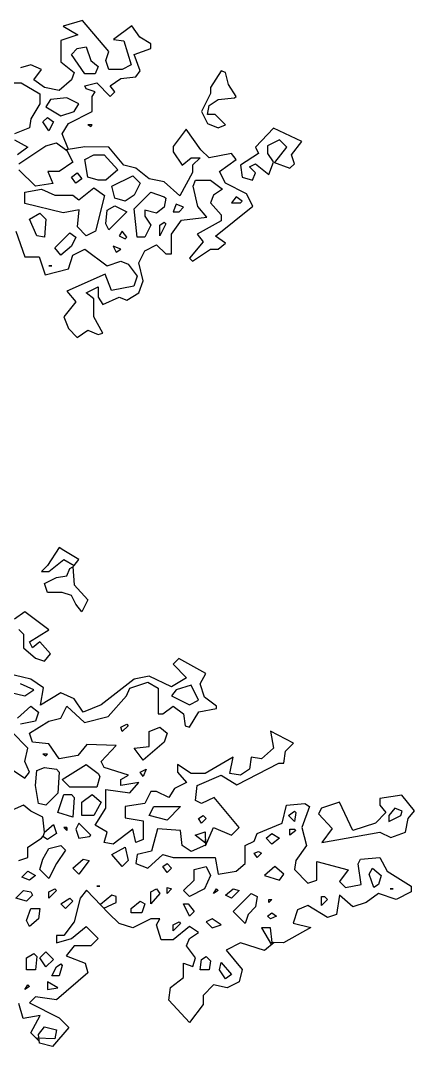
# Model space of a CAD drawing. Header units: millimetres. Extents: x 1211.91 to 1219.54, y 1029.16 to 1038.08.
# Drawn here: x 1218.842 to 1219.537, y 1034.007 to 1035.815 of the extents above; entities that cross this region are included whole.
import ezdxf

# ---------------------------------------------------------------- set-up
doc = ezdxf.new("R2010")
doc.units = ezdxf.units.MM
doc.header["$MEASUREMENT"] = 0
doc.layers.add('Hojas01', color=94, linetype='CONTINUOUS')
doc.layers.add('Hojas02', color=62, linetype='CONTINUOUS')

msp = doc.modelspace()

# ---------------------------------------------------------------- linework, layer by layer
at = {"layer": 'Hojas01', "linetype": 'Continuous'}
for p, q in [((1218.9517, 1035.8149), (1218.9171, 1035.805)), ((1218.9171, 1035.805), (1218.9434, 1035.7896)), ((1218.9976, 1035.7602), (1218.9517, 1035.8149)), ((1219.0382, 1035.8058), (1219.0062, 1035.7814)), ((1219.0525, 1035.7856), (1219.0382, 1035.8058)), ((1218.9434, 1035.7896), (1218.9133, 1035.7796)), ((1219.0062, 1035.7814), (1219.0242, 1035.7789)), ((1219.0717, 1035.7736), (1219.0525, 1035.7856)), ((1218.9133, 1035.7796), (1218.9133, 1035.7419)), ((1219.0242, 1035.7789), (1219.0374, 1035.7367)), ((1219.0428, 1035.755), (1219.0717, 1035.7654)), ((1219.0717, 1035.7654), (1219.0717, 1035.7736)), ((1218.9925, 1035.7446), (1218.9976, 1035.7602)), ((1219.0532, 1035.7261), (1219.0428, 1035.755)), ((1218.8605, 1035.7367), (1218.842, 1035.7314)), ((1218.879, 1035.7287), (1218.8605, 1035.7367)), ((1218.8658, 1035.7103), (1218.879, 1035.7287)), ((1218.9133, 1035.7419), (1218.937, 1035.7235)), ((1218.9978, 1035.7287), (1218.9925, 1035.7446)), ((1219.0215, 1035.7287), (1218.9978, 1035.7287)), ((1219.0374, 1035.7367), (1219.0215, 1035.7287)), ((1218.8842, 1035.6971), (1218.8658, 1035.7103)), ((1218.9318, 1035.7103), (1218.9106, 1035.6918)), ((1218.937, 1035.7235), (1218.9318, 1035.7103)), ((1219.0004, 1035.6997), (1219.0189, 1035.7129)), ((1219.0189, 1035.7129), (1219.0453, 1035.7155)), ((1219.0453, 1035.7155), (1219.0532, 1035.7261)), ((1218.8156, 1035.705), (1218.8436, 1035.705)), ((1218.8436, 1035.705), (1218.8763, 1035.6858)), ((1218.9106, 1035.6918), (1218.8842, 1035.6971)), ((1218.9555, 1035.6997), (1218.9766, 1035.705)), ((1218.9582, 1035.6944), (1218.9555, 1035.6997)), ((1218.974, 1035.6891), (1218.9582, 1035.6944)), ((1218.9766, 1035.705), (1219.0004, 1035.6812)), ((1219.0083, 1035.6891), (1219.0004, 1035.6997)), ((1218.8763, 1035.6858), (1218.8763, 1035.668)), ((1218.9687, 1035.6812), (1218.974, 1035.6891)), ((1218.9687, 1035.6548), (1218.9687, 1035.6812)), ((1219.0004, 1035.6812), (1219.0083, 1035.6891)), ((1218.8763, 1035.668), (1218.8605, 1035.6416)), ((1218.9265, 1035.6337), (1218.9687, 1035.6548)), ((1218.8605, 1035.6416), (1218.8578, 1035.6258)), ((1218.8578, 1035.6258), (1218.8314, 1035.6152)), ((1218.9159, 1035.6152), (1218.9265, 1035.6337)), ((1219.1344, 1035.6237), (1219.1113, 1035.5932)), ((1219.1603, 1035.5872), (1219.1344, 1035.6237)), ((1219.288, 1035.6255), (1219.2565, 1035.5915)), ((1219.3381, 1035.6016), (1219.288, 1035.6255)), ((1218.8314, 1035.6047), (1218.8552, 1035.5915)), ((1218.9269, 1035.5876), (1218.9159, 1035.6152)), ((1219.2987, 1035.6047), (1219.2776, 1035.5941)), ((1219.3119, 1035.5915), (1219.2987, 1035.6047)), ((1219.3198, 1035.5783), (1219.3381, 1035.6016)), ((1218.8552, 1035.5915), (1218.8367, 1035.5783)), ((1218.8394, 1035.5624), (1218.8869, 1035.5941)), ((1218.8869, 1035.5941), (1218.9054, 1035.5994)), ((1218.9054, 1035.5994), (1218.9238, 1035.5862)), ((1218.9558, 1035.5921), (1218.9227, 1035.587)), ((1218.9233, 1035.5871), (1218.9344, 1035.5651)), ((1218.9978, 1035.5915), (1218.9558, 1035.5921)), ((1219.0242, 1035.5598), (1218.9978, 1035.5915)), ((1219.1113, 1035.5932), (1219.1113, 1035.5835)), ((1219.1113, 1035.5835), (1219.1271, 1035.5598)), ((1219.1746, 1035.573), (1219.1603, 1035.5872)), ((1219.2565, 1035.5915), (1219.2618, 1035.5809)), ((1219.2776, 1035.5941), (1219.2776, 1035.5809)), ((1219.2905, 1035.5648), (1219.3119, 1035.5915)), ((1218.9344, 1035.5651), (1218.9106, 1035.5492)), ((1219.1271, 1035.5598), (1219.143, 1035.573)), ((1219.143, 1035.573), (1219.1588, 1035.573)), ((1219.1588, 1035.573), (1219.1456, 1035.5598)), ((1219.2142, 1035.5809), (1219.1746, 1035.573)), ((1219.1931, 1035.5492), (1219.2222, 1035.5703)), ((1219.2222, 1035.5703), (1219.2142, 1035.5809)), ((1219.2618, 1035.5809), (1219.2301, 1035.5598)), ((1219.2776, 1035.5809), (1219.2876, 1035.566)), ((1219.2802, 1035.5439), (1219.2882, 1035.5651)), ((1219.2884, 1035.5656), (1219.3172, 1035.5545)), ((1219.3251, 1035.5624), (1219.3198, 1035.5783)), ((1218.8684, 1035.5228), (1218.8394, 1035.5519)), ((1218.9106, 1035.5492), (1218.8902, 1035.5492)), ((1218.8902, 1035.5492), (1218.8993, 1035.528)), ((1219.0453, 1035.5545), (1219.0242, 1035.5598)), ((1219.069, 1035.536), (1219.0453, 1035.5545)), ((1219.1456, 1035.5474), (1219.1232, 1035.5058)), ((1219.1456, 1035.5598), (1219.1456, 1035.5474)), ((1219.2037, 1035.5281), (1219.1931, 1035.5492)), ((1219.2301, 1035.5598), (1219.2327, 1035.5387)), ((1219.2459, 1035.5571), (1219.2565, 1035.5624)), ((1219.2565, 1035.5466), (1219.2459, 1035.5571)), ((1219.2512, 1035.5334), (1219.2565, 1035.5466)), ((1219.2565, 1035.5624), (1219.2802, 1035.5439)), ((1219.3172, 1035.5545), (1219.3251, 1035.5624)), ((1218.8993, 1035.528), (1218.8684, 1035.5228)), ((1219.0954, 1035.5307), (1219.069, 1035.536)), ((1219.1232, 1035.5058), (1219.0954, 1035.5307)), ((1219.1467, 1035.5228), (1219.1509, 1035.5334)), ((1219.1509, 1035.5334), (1219.1773, 1035.5334)), ((1219.1773, 1035.5334), (1219.1984, 1035.5175)), ((1219.2406, 1035.5096), (1219.2037, 1035.5281)), ((1219.2327, 1035.5387), (1219.2512, 1035.5334)), ((1218.8499, 1035.5123), (1218.879, 1035.5175)), ((1218.8499, 1035.4923), (1218.8499, 1035.5123)), ((1218.879, 1035.5175), (1218.9027, 1035.507)), ((1218.945, 1035.4991), (1218.9714, 1035.5202)), ((1218.9714, 1035.5202), (1218.9901, 1035.5069)), ((1219.1547, 1035.4871), (1219.1467, 1035.5228)), ((1219.1984, 1035.5175), (1219.1826, 1035.507)), ((1218.9176, 1035.476), (1218.8499, 1035.4923)), ((1218.9027, 1035.507), (1218.9344, 1035.507)), ((1218.9344, 1035.507), (1218.945, 1035.4991)), ((1218.9901, 1035.5069), (1218.9744, 1035.4439)), ((1219.1826, 1035.507), (1219.1773, 1035.4938)), ((1219.1773, 1035.4938), (1219.1958, 1035.4727)), ((1219.2515, 1035.4878), (1219.2406, 1035.5096)), ((1218.9455, 1035.4816), (1218.9176, 1035.476)), ((1218.9425, 1035.4514), (1218.9455, 1035.4816)), ((1219.1709, 1035.4682), (1219.1547, 1035.4871)), ((1219.186, 1035.4352), (1219.2515, 1035.4878)), ((1219.1086, 1035.4383), (1219.1262, 1035.4634)), ((1219.1262, 1035.4634), (1219.1709, 1035.4682)), ((1219.1958, 1035.4621), (1219.1535, 1035.4383)), ((1219.1958, 1035.4727), (1219.1958, 1035.4621)), ((1218.8341, 1035.4436), (1218.8499, 1035.3987)), ((1218.9582, 1035.4357), (1218.9425, 1035.4514)), ((1218.9744, 1035.4439), (1218.9582, 1035.4357)), ((1219.1086, 1035.404), (1219.1086, 1035.4383)), ((1219.1535, 1035.4383), (1219.1641, 1035.4251)), ((1219.0611, 1035.4093), (1219.0822, 1035.4199)), ((1219.0822, 1035.4199), (1219.0981, 1035.404)), ((1219.1641, 1035.4251), (1219.1403, 1035.3961)), ((1219.2037, 1035.4225), (1219.186, 1035.4352)), ((1219.1905, 1035.4119), (1219.2037, 1035.4225)), ((1218.9265, 1035.3776), (1218.9344, 1035.4014)), ((1218.9344, 1035.4014), (1218.9555, 1035.4119)), ((1218.9555, 1035.4119), (1218.9951, 1035.3829)), ((1219.0506, 1035.3882), (1219.0611, 1035.4093)), ((1219.0981, 1035.404), (1219.1086, 1035.404)), ((1219.1456, 1035.3908), (1219.1773, 1035.4119)), ((1219.1773, 1035.4119), (1219.1905, 1035.4119)), ((1218.8499, 1035.3987), (1218.875, 1035.3987)), ((1218.875, 1035.3987), (1218.8857, 1035.3668)), ((1218.9951, 1035.3829), (1219.0189, 1035.3908)), ((1219.0189, 1035.3908), (1219.0321, 1035.3855)), ((1219.0321, 1035.3855), (1219.0479, 1035.3644)), ((1219.0585, 1035.3565), (1219.0506, 1035.3882)), ((1219.1403, 1035.3961), (1219.1456, 1035.3908)), ((1218.8857, 1035.3668), (1218.9265, 1035.3776)), ((1218.9916, 1035.3679), (1218.9238, 1035.338)), ((1219.0026, 1035.3391), (1218.9916, 1035.3679)), ((1219.0479, 1035.3644), (1219.042, 1035.3466)), ((1219.0506, 1035.3354), (1219.0585, 1035.3565)), ((1218.9238, 1035.338), (1218.9397, 1035.3195)), ((1218.9582, 1035.3354), (1218.9793, 1035.3459)), ((1218.9714, 1035.3248), (1218.9582, 1035.3354)), ((1218.9793, 1035.3459), (1218.9793, 1035.3275)), ((1219.042, 1035.3466), (1219.0026, 1035.3391)), ((1219.0294, 1035.3222), (1219.0506, 1035.3354)), ((1218.9397, 1035.3195), (1218.9186, 1035.2931)), ((1218.9714, 1035.2931), (1218.9714, 1035.3248)), ((1218.9793, 1035.3275), (1218.9872, 1035.3143)), ((1218.9872, 1035.3143), (1219.0162, 1035.3275)), ((1219.0162, 1035.3275), (1219.0294, 1035.3222)), ((1218.9186, 1035.2931), (1218.9265, 1035.272)), ((1218.9872, 1035.2641), (1218.9714, 1035.2931)), ((1218.9265, 1035.272), (1218.9423, 1035.2562)), ((1218.9423, 1035.2562), (1218.9608, 1035.2694)), ((1218.9608, 1035.2694), (1218.9793, 1035.2615)), ((1218.9793, 1035.2615), (1218.9872, 1035.2641)), ((1218.8498, 1034.7729), (1218.8314, 1034.7599)), ((1218.8919, 1034.7413), (1218.8498, 1034.7729)), ((1218.839, 1034.7418), (1218.8473, 1034.7335)), ((1218.8473, 1034.7335), (1218.8473, 1034.7097)), ((1218.8578, 1034.7203), (1218.8919, 1034.7413)), ((1218.8631, 1034.7097), (1218.8578, 1034.7203)), ((1218.8763, 1034.7203), (1218.8631, 1034.7097)), ((1218.8948, 1034.6991), (1218.8763, 1034.7203)), ((1218.8473, 1034.7097), (1218.8684, 1034.6912)), ((1218.8842, 1034.6859), (1218.8948, 1034.6991)), ((1218.8684, 1034.6912), (1218.8842, 1034.6859)), ((1219.1212, 1034.6906), (1219.1113, 1034.6807)), ((1219.1113, 1034.6807), (1219.135, 1034.6569)), ((1219.1691, 1034.6644), (1219.1212, 1034.6906)), ((1218.8605, 1034.6543), (1218.7839, 1034.6727)), ((1219.1588, 1034.6463), (1219.1691, 1034.6644)), ((1218.8829, 1034.6393), (1218.8605, 1034.6543)), ((1219.0426, 1034.6543), (1218.9846, 1034.6094)), ((1219.0347, 1034.6384), (1219.0664, 1034.649)), ((1219.069, 1034.6595), (1219.0426, 1034.6543)), ((1219.0664, 1034.649), (1219.0849, 1034.6384)), ((1219.1086, 1034.6411), (1219.069, 1034.6595)), ((1219.135, 1034.6569), (1219.1086, 1034.6411)), ((1219.1667, 1034.6226), (1219.1588, 1034.6463)), ((1218.8774, 1034.6085), (1218.8829, 1034.6393)), ((1218.9133, 1034.6305), (1218.8774, 1034.6085)), ((1218.937, 1034.6199), (1218.9133, 1034.6305)), ((1218.9968, 1034.5888), (1219.0293, 1034.6248)), ((1219.0293, 1034.6248), (1219.0347, 1034.6384)), ((1219.0849, 1034.6384), (1219.0849, 1034.5935)), ((1218.9133, 1034.5856), (1218.9238, 1034.6067)), ((1218.9238, 1034.6067), (1218.9551, 1034.5781)), ((1218.9529, 1034.5962), (1218.937, 1034.6199)), ((1218.9846, 1034.6094), (1218.9529, 1034.5962)), ((1219.0928, 1034.5935), (1219.1113, 1034.6067)), ((1219.1113, 1034.6067), (1219.1298, 1034.5935)), ((1219.1878, 1034.6067), (1219.1667, 1034.6226)), ((1219.1878, 1034.6028), (1219.1878, 1034.6067)), ((1218.9551, 1034.5781), (1218.9968, 1034.5888)), ((1219.0849, 1034.5935), (1219.0928, 1034.5935)), ((1219.1298, 1034.5935), (1219.1324, 1034.5724)), ((1219.1403, 1034.5698), (1219.1567, 1034.5971)), ((1219.1567, 1034.5971), (1219.1878, 1034.6028)), ((1218.8578, 1034.5592), (1218.8922, 1034.5803)), ((1218.8922, 1034.5803), (1218.9133, 1034.5856)), ((1219.1324, 1034.5724), (1219.1403, 1034.5698)), ((1218.8631, 1034.5434), (1218.8578, 1034.5592)), ((1219.3233, 1034.5415), (1219.2828, 1034.5628)), ((1219.2828, 1034.5628), (1219.2882, 1034.5328)), ((1218.8922, 1034.5407), (1218.8631, 1034.5434)), ((1218.9106, 1034.5143), (1218.8922, 1034.5407)), ((1218.9592, 1034.5393), (1218.9434, 1034.5198)), ((1219.0106, 1034.5376), (1218.9592, 1034.5393)), ((1218.9846, 1034.5091), (1219.0106, 1034.5376)), ((1219.3093, 1034.5275), (1219.3233, 1034.5415)), ((1218.9434, 1034.5198), (1218.9106, 1034.5143)), ((1219.217, 1034.5167), (1219.1676, 1034.4879)), ((1219.2113, 1034.4879), (1219.217, 1034.5167)), ((1219.2486, 1034.517), (1219.2459, 1034.4959)), ((1219.267, 1034.5143), (1219.2486, 1034.517)), ((1219.2882, 1034.5328), (1219.267, 1034.5143)), ((1219.3066, 1034.5064), (1219.3093, 1034.5275)), ((1218.9898, 1034.4986), (1218.9846, 1034.5091)), ((1219.0323, 1034.4854), (1218.9898, 1034.4986)), ((1219.143, 1034.4879), (1219.1192, 1034.5038)), ((1219.1192, 1034.5038), (1219.1192, 1034.4906)), ((1219.2236, 1034.4685), (1219.2978, 1034.5064)), ((1219.2978, 1034.5064), (1219.3066, 1034.5064)), ((1219.0189, 1034.4774), (1219.0323, 1034.4854)), ((1219.1192, 1034.4906), (1219.135, 1034.4721)), ((1219.1676, 1034.4879), (1219.143, 1034.4879)), ((1219.1535, 1034.4668), (1219.1958, 1034.4853)), ((1219.1958, 1034.4853), (1219.2236, 1034.4685)), ((1219.2301, 1034.4853), (1219.2113, 1034.4879)), ((1219.2459, 1034.4959), (1219.2301, 1034.4853)), ((1219.0189, 1034.4668), (1219.0189, 1034.4774)), ((1219.0506, 1034.4721), (1219.0189, 1034.4668)), ((1219.035, 1034.4539), (1219.0506, 1034.4721)), ((1219.1139, 1034.4615), (1219.1034, 1034.4457)), ((1219.135, 1034.4721), (1219.1139, 1034.4615)), ((1219.1509, 1034.4404), (1219.1535, 1034.4668)), ((1218.9925, 1034.4272), (1218.9925, 1034.4598)), ((1218.9925, 1034.4598), (1219.035, 1034.4539)), ((1219.0717, 1034.4563), (1219.0611, 1034.4351)), ((1219.0822, 1034.4563), (1219.0717, 1034.4563)), ((1219.1034, 1034.4457), (1219.0822, 1034.4563)), ((1219.1835, 1034.4461), (1219.1614, 1034.4351)), ((1219.2277, 1034.3932), (1219.1835, 1034.4461)), ((1219.5143, 1034.4503), (1219.4756, 1034.4444)), ((1219.4756, 1034.4444), (1219.4756, 1034.4325)), ((1219.5367, 1034.4225), (1219.5143, 1034.4503)), ((1218.9735, 1034.3973), (1218.9925, 1034.4272)), ((1219.0611, 1034.4351), (1219.0268, 1034.4299)), ((1219.0268, 1034.4299), (1219.0268, 1034.4101)), ((1219.1614, 1034.4351), (1219.1509, 1034.4404)), ((1219.3032, 1034.4006), (1219.3113, 1034.4325)), ((1219.3113, 1034.4325), (1219.3436, 1034.4351)), ((1219.3515, 1034.4299), (1219.3383, 1034.3929)), ((1219.3436, 1034.4351), (1219.3515, 1034.4299)), ((1219.3726, 1034.4272), (1219.3675, 1034.4169)), ((1219.4046, 1034.4379), (1219.3726, 1034.4272)), ((1219.4282, 1034.3876), (1219.4046, 1034.4379)), ((1219.4756, 1034.4325), (1219.4862, 1034.4193)), ((1219.0268, 1034.4101), (1219.0585, 1034.4048)), ((1219.3675, 1034.4169), (1219.3917, 1034.3911)), ((1219.4862, 1034.4193), (1219.4677, 1034.4008)), ((1219.5209, 1034.3846), (1219.5258, 1034.4087)), ((1219.5258, 1034.4087), (1219.5367, 1034.4225)), ((1218.995, 1034.3846), (1218.9735, 1034.3973)), ((1219.04, 1034.3903), (1219.0057, 1034.3639)), ((1219.0453, 1034.3665), (1219.04, 1034.3903)), ((1219.0585, 1034.4048), (1219.0585, 1034.3718)), ((1219.0838, 1034.3908), (1219.0733, 1034.3511)), ((1219.1245, 1034.388), (1219.0838, 1034.3908)), ((1219.1683, 1034.361), (1219.1826, 1034.3929)), ((1219.1826, 1034.3929), (1219.2142, 1034.3797)), ((1219.2142, 1034.3797), (1219.2277, 1034.3932)), ((1219.2591, 1034.3823), (1219.3032, 1034.4006)), ((1219.3383, 1034.3929), (1219.3462, 1034.3612)), ((1219.3917, 1034.3911), (1219.3734, 1034.3668)), ((1219.4677, 1034.4008), (1219.4282, 1034.3876)), ((1218.9898, 1034.3665), (1218.995, 1034.3846)), ((1219.0585, 1034.3718), (1219.0453, 1034.3665)), ((1219.1271, 1034.3612), (1219.1245, 1034.388)), ((1219.1502, 1034.3794), (1219.1675, 1034.3852)), ((1219.1682, 1034.3654), (1219.1502, 1034.3794)), ((1219.1675, 1034.3852), (1219.1683, 1034.3619)), ((1219.1682, 1034.3665), (1219.168, 1034.3718)), ((1219.2538, 1034.3691), (1219.2591, 1034.3823)), ((1219.3734, 1034.3668), (1219.4757, 1034.385)), ((1219.4757, 1034.385), (1219.4951, 1034.3752)), ((1219.4951, 1034.3752), (1219.5209, 1034.3846)), ((1219.0057, 1034.3639), (1218.9898, 1034.3665)), ((1219.143, 1034.3507), (1219.1271, 1034.3612)), ((1219.1683, 1034.3619), (1219.143, 1034.3507)), ((1219.238, 1034.3612), (1219.2538, 1034.3691)), ((1219.238, 1034.3295), (1219.238, 1034.3612)), ((1219.3462, 1034.3612), (1219.3278, 1034.3348)), ((1219.0479, 1034.3454), (1219.0453, 1034.3295)), ((1219.0733, 1034.3511), (1219.0479, 1034.3454)), ((1219.0664, 1034.3216), (1219.0928, 1034.3454)), ((1219.0928, 1034.3454), (1219.1113, 1034.3401)), ((1219.1113, 1034.3401), (1219.1852, 1034.3401)), ((1219.1852, 1034.3401), (1219.1905, 1034.3111)), ((1219.3278, 1034.3348), (1219.3251, 1034.319)), ((1219.4372, 1034.3291), (1219.4413, 1034.3375)), ((1219.4413, 1034.3375), (1219.4756, 1034.3401)), ((1219.4756, 1034.3401), (1219.4888, 1034.3163)), ((1219.0453, 1034.3295), (1219.0664, 1034.3216)), ((1219.2222, 1034.3163), (1219.238, 1034.3295)), ((1219.3251, 1034.319), (1219.3489, 1034.2952)), ((1219.3647, 1034.3005), (1219.3647, 1034.3332)), ((1219.3647, 1034.3332), (1219.4198, 1034.3185)), ((1219.4198, 1034.3185), (1219.4043, 1034.2979)), ((1219.4426, 1034.2928), (1219.4372, 1034.3291)), ((1219.1905, 1034.3111), (1219.2222, 1034.3163)), ((1219.3489, 1034.2952), (1219.3647, 1034.3005)), ((1219.4888, 1034.3163), (1219.531, 1034.2899)), ((1218.9586, 1034.2824), (1218.9476, 1034.2688)), ((1218.9975, 1034.2422), (1218.9586, 1034.2824)), ((1219.4043, 1034.2979), (1219.4149, 1034.2873)), ((1219.4149, 1034.2873), (1219.4426, 1034.2928)), ((1219.531, 1034.2899), (1219.531, 1034.2794)), ((1218.9476, 1034.2688), (1218.937, 1034.2266)), ((1219.003, 1034.2741), (1218.9831, 1034.2571)), ((1219.011, 1034.2715), (1219.003, 1034.2741)), ((1219.011, 1034.2609), (1219.011, 1034.2715)), ((1219.4043, 1034.2741), (1219.399, 1034.2398)), ((1219.4281, 1034.253), (1219.4043, 1034.2741)), ((1219.473, 1034.2767), (1219.4518, 1034.2609)), ((1219.5046, 1034.2662), (1219.473, 1034.2767)), ((1219.531, 1034.2794), (1219.5046, 1034.2662)), ((1218.9889, 1034.2511), (1219.011, 1034.2609)), ((1219.3304, 1034.2477), (1219.3227, 1034.2246)), ((1219.3489, 1034.2556), (1219.3304, 1034.2477)), ((1219.3832, 1034.2345), (1219.3489, 1034.2556)), ((1219.4518, 1034.2609), (1219.4281, 1034.253)), ((1218.937, 1034.2266), (1218.9186, 1034.2028)), ((1219.0162, 1034.2239), (1218.9975, 1034.2422)), ((1219.0717, 1034.2319), (1219.04, 1034.216)), ((1219.0875, 1034.2319), (1219.0717, 1034.2319)), ((1219.0822, 1034.2213), (1219.0875, 1034.2319)), ((1219.399, 1034.2398), (1219.3832, 1034.2345)), ((1218.9318, 1034.1975), (1218.9582, 1034.2187)), ((1218.9582, 1034.2187), (1218.9793, 1034.1975)), ((1219.04, 1034.216), (1219.0162, 1034.2239)), ((1219.0902, 1034.1949), (1219.0822, 1034.2213)), ((1219.1403, 1034.2187), (1219.1113, 1034.1949)), ((1219.1562, 1034.2081), (1219.1403, 1034.2187)), ((1219.1403, 1034.1975), (1219.1562, 1034.2081)), ((1219.2829, 1034.216), (1219.2668, 1034.216)), ((1219.2668, 1034.216), (1219.2845, 1034.1863)), ((1219.2858, 1034.1903), (1219.2829, 1034.216)), ((1219.3542, 1034.2167), (1219.3057, 1034.1899)), ((1219.3227, 1034.2246), (1219.3542, 1034.2167)), ((1218.9186, 1034.2028), (1218.9054, 1034.2028)), ((1218.9054, 1034.2028), (1218.9054, 1034.1896)), ((1218.9054, 1034.1896), (1218.9318, 1034.1975)), ((1218.9793, 1034.1975), (1218.9661, 1034.1843)), ((1219.1113, 1034.1949), (1219.0902, 1034.1949)), ((1219.135, 1034.1843), (1219.1403, 1034.1975)), ((1219.2892, 1034.1903), (1219.2723, 1034.1764)), ((1219.3057, 1034.1899), (1219.282, 1034.1904)), ((1218.937, 1034.1843), (1218.9225, 1034.1669)), ((1218.9661, 1034.1843), (1218.937, 1034.1843)), ((1219.1509, 1034.1632), (1219.135, 1034.1843)), ((1219.2301, 1034.1896), (1219.2045, 1034.1768)), ((1219.2045, 1034.1768), (1219.2329, 1034.1426)), ((1219.2723, 1034.1764), (1219.2301, 1034.1896)), ((1218.9225, 1034.1669), (1218.9559, 1034.1539)), ((1218.9559, 1034.1539), (1218.9608, 1034.1368)), ((1219.1298, 1034.1289), (1219.1298, 1034.1541)), ((1219.1298, 1034.1541), (1219.146, 1034.1484)), ((1219.146, 1034.1484), (1219.1509, 1034.1632)), ((1218.9608, 1034.1368), (1218.9054, 1034.0893)), ((1219.2329, 1034.1426), (1219.2274, 1034.121)), ((1219.1067, 1034.111), (1219.1298, 1034.1289)), ((1219.2274, 1034.121), (1219.2063, 1034.1104)), ((1219.1036, 1034.089), (1219.1067, 1034.111)), ((1219.1826, 1034.1157), (1219.1641, 1034.0972)), ((1219.2063, 1034.1104), (1219.1826, 1034.1157)), ((1218.8469, 1034.0564), (1218.839, 1034.083)), ((1218.8684, 1034.0946), (1218.8578, 1034.084)), ((1218.8578, 1034.084), (1218.9106, 1034.0576)), ((1218.9054, 1034.0893), (1218.8684, 1034.0946)), ((1219.1403, 1034.0497), (1219.1036, 1034.089)), ((1219.1641, 1034.0972), (1219.1641, 1034.0814)), ((1219.1641, 1034.0814), (1219.1403, 1034.0497)), ((1218.8771, 1034.0617), (1218.8469, 1034.0564)), ((1218.8605, 1034.0312), (1218.8771, 1034.0617)), ((1218.9106, 1034.0576), (1218.9274, 1034.0409)), ((1218.8753, 1034.0164), (1218.8605, 1034.0312)), ((1218.8736, 1034.0285), (1218.8842, 1034.0418)), ((1218.8758, 1034.0129), (1218.8736, 1034.0285)), ((1218.8842, 1034.0418), (1218.9054, 1034.0365)), ((1218.9274, 1034.0409), (1218.8984, 1034.0072)), ((1218.9054, 1034.0365), (1218.9027, 1034.0207)), ((1218.9027, 1034.0207), (1218.8701, 1034.0216)), ((1218.8984, 1034.0072), (1218.8758, 1034.0129))]:
    msp.add_line(p, q, dxfattribs=at)
at = {"layer": 'Hojas02', "linetype": 'Continuous'}
for p, q in [((1218.9318, 1035.7551), (1218.9423, 1035.7657)), ((1218.9423, 1035.7657), (1218.9582, 1035.7683)), ((1218.9582, 1035.7683), (1218.9661, 1035.7446)), ((1218.9555, 1035.7208), (1218.9318, 1035.7551)), ((1218.9661, 1035.7446), (1218.9793, 1035.734)), ((1218.9793, 1035.734), (1218.974, 1035.7208)), ((1218.974, 1035.7208), (1218.9555, 1035.7208)), ((1219.1958, 1035.7261), (1219.1773, 1035.6971)), ((1219.2037, 1035.7235), (1219.1958, 1035.7261)), ((1219.209, 1035.7023), (1219.2037, 1035.7235)), ((1219.1773, 1035.6971), (1219.1773, 1035.6865)), ((1219.2222, 1035.6812), (1219.209, 1035.7023)), ((1218.8948, 1035.6759), (1218.8869, 1035.6627)), ((1218.9238, 1035.6786), (1218.8948, 1035.6759)), ((1218.945, 1035.668), (1218.9238, 1035.6786)), ((1219.1773, 1035.6865), (1219.1614, 1035.6548)), ((1219.1746, 1035.6654), (1219.1905, 1035.6759)), ((1219.1905, 1035.6759), (1219.2195, 1035.6786)), ((1219.2195, 1035.6786), (1219.2222, 1035.6812)), ((1218.8869, 1035.6627), (1218.9133, 1035.6469)), ((1218.9133, 1035.6469), (1218.937, 1035.6548)), ((1218.937, 1035.6548), (1218.945, 1035.668)), ((1219.1614, 1035.6548), (1219.172, 1035.6337)), ((1219.172, 1035.6495), (1219.1746, 1035.6654)), ((1218.8816, 1035.6363), (1218.8895, 1035.6443)), ((1218.8922, 1035.6205), (1218.8816, 1035.6363)), ((1218.8895, 1035.6443), (1218.9001, 1035.6363)), ((1218.9001, 1035.6363), (1218.8922, 1035.6205)), ((1219.1852, 1035.6495), (1219.172, 1035.6495)), ((1219.2037, 1035.6311), (1219.1852, 1035.6495)), ((1218.9687, 1035.6311), (1218.9608, 1035.6311)), ((1218.9608, 1035.6311), (1218.9661, 1035.6284)), ((1218.9661, 1035.6284), (1218.9687, 1035.6311)), ((1219.172, 1035.6337), (1219.1905, 1035.6258)), ((1219.1905, 1035.6258), (1219.2037, 1035.6311)), ((1218.9555, 1035.5703), (1218.9714, 1035.5783)), ((1218.9608, 1035.5387), (1218.9555, 1035.5703)), ((1218.9714, 1035.5783), (1218.9898, 1035.5783)), ((1218.9898, 1035.5783), (1219.0136, 1035.5519)), ((1218.9318, 1035.5387), (1218.9423, 1035.5466)), ((1218.9423, 1035.5466), (1218.9502, 1035.536)), ((1219.0136, 1035.5519), (1218.9925, 1035.5334)), ((1218.9397, 1035.5281), (1218.9318, 1035.5387)), ((1218.9502, 1035.536), (1218.9397, 1035.5281)), ((1218.9793, 1035.5334), (1218.9608, 1035.5387)), ((1218.9925, 1035.5334), (1218.9793, 1035.5334)), ((1219.003, 1035.5228), (1219.04, 1035.5413)), ((1219.04, 1035.5413), (1219.0532, 1035.5281)), ((1219.0532, 1035.5281), (1219.0426, 1035.507)), ((1219.0083, 1035.5017), (1219.003, 1035.5228)), ((1219.0426, 1035.4832), (1219.0717, 1035.5123)), ((1219.0717, 1035.5123), (1219.0954, 1035.5043)), ((1219.0268, 1035.4964), (1219.0083, 1035.5017)), ((1219.0426, 1035.507), (1219.0268, 1035.4964)), ((1219.0954, 1035.5043), (1219.0981, 1035.5017)), ((1219.0981, 1035.5017), (1219.0954, 1035.4859)), ((1219.2222, 1035.5043), (1219.2142, 1035.4938)), ((1219.2142, 1035.4938), (1219.2301, 1035.4938)), ((1219.2327, 1035.4964), (1219.2222, 1035.5043)), ((1219.2301, 1035.4938), (1219.2327, 1035.4964)), ((1218.8578, 1035.4647), (1218.8763, 1035.4753)), ((1218.8763, 1035.4753), (1218.8869, 1035.4647)), ((1218.9925, 1035.4568), (1218.9951, 1035.4806)), ((1218.9951, 1035.4806), (1219.0083, 1035.4885)), ((1219.0294, 1035.4779), (1218.9978, 1035.4463)), ((1219.0083, 1035.4885), (1219.0294, 1035.4779)), ((1219.0479, 1035.4331), (1219.0426, 1035.4832)), ((1219.0822, 1035.4753), (1219.0611, 1035.4806)), ((1219.0611, 1035.4806), (1219.0611, 1035.47)), ((1219.0954, 1035.4859), (1219.0822, 1035.4753)), ((1219.1166, 1035.4911), (1219.1113, 1035.4779)), ((1219.1113, 1035.4779), (1219.1218, 1035.4779)), ((1219.1298, 1035.4859), (1219.1166, 1035.4911)), ((1219.1218, 1035.4779), (1219.1298, 1035.4859)), ((1218.871, 1035.4357), (1218.8578, 1035.4647)), ((1218.8869, 1035.4647), (1218.8842, 1035.4331)), ((1218.9978, 1035.4463), (1218.9925, 1035.4568)), ((1219.0611, 1035.47), (1219.0717, 1035.4542)), ((1219.0875, 1035.4542), (1219.0954, 1035.4595)), ((1219.0981, 1035.4568), (1219.0875, 1035.4357)), ((1219.0954, 1035.4595), (1219.0981, 1035.4568)), ((1218.9027, 1035.4146), (1218.9291, 1035.441)), ((1218.9291, 1035.441), (1218.9397, 1035.4331)), ((1219.0215, 1035.4436), (1219.0162, 1035.4357)), ((1219.0294, 1035.4331), (1219.0215, 1035.4436)), ((1219.0717, 1035.4542), (1219.0611, 1035.4331)), ((1219.0875, 1035.4357), (1219.0875, 1035.4542)), ((1218.8842, 1035.4331), (1218.871, 1035.4357)), ((1218.9397, 1035.4331), (1218.9318, 1035.4172)), ((1219.0162, 1035.4357), (1219.0268, 1035.4304)), ((1219.0268, 1035.4304), (1219.0294, 1035.4331)), ((1219.0611, 1035.4331), (1219.0479, 1035.4331)), ((1218.9133, 1035.4014), (1218.9027, 1035.4146)), ((1218.9318, 1035.4172), (1218.9133, 1035.4014)), ((1219.0189, 1035.4119), (1219.0057, 1035.4172)), ((1219.0057, 1035.4172), (1219.011, 1035.4067)), ((1219.011, 1035.4067), (1219.0189, 1035.4119)), ((1218.8974, 1035.3829), (1218.8922, 1035.3829)), ((1218.8922, 1035.3829), (1218.8974, 1035.3829)), ((1218.9106, 1034.8866), (1218.8895, 1034.8549)), ((1218.9186, 1034.8813), (1218.9106, 1034.8866)), ((1218.945, 1034.8655), (1218.9186, 1034.8813)), ((1218.8922, 1034.8443), (1218.9186, 1034.8655)), ((1218.9186, 1034.8655), (1218.937, 1034.8549)), ((1218.937, 1034.8549), (1218.945, 1034.8655)), ((1218.8895, 1034.8549), (1218.879, 1034.8443)), ((1218.879, 1034.8443), (1218.8922, 1034.8443)), ((1218.9238, 1034.8364), (1218.9291, 1034.8496)), ((1218.9291, 1034.8496), (1218.9344, 1034.8523)), ((1218.937, 1034.8549), (1218.9344, 1034.8523)), ((1218.9344, 1034.8523), (1218.937, 1034.8206)), ((1218.8842, 1034.8232), (1218.9054, 1034.8338)), ((1218.8895, 1034.8074), (1218.8842, 1034.8232)), ((1218.9054, 1034.8338), (1218.9238, 1034.8364)), ((1218.9159, 1034.8074), (1218.8895, 1034.8074)), ((1218.9318, 1034.8021), (1218.9159, 1034.8074)), ((1218.937, 1034.8206), (1218.9608, 1034.7942)), ((1218.9397, 1034.7863), (1218.9318, 1034.8021)), ((1218.9608, 1034.7942), (1218.9502, 1034.7731)), ((1218.9502, 1034.7731), (1218.9397, 1034.7863)), ((1218.8658, 1034.6358), (1218.842, 1034.6463)), ((1219.143, 1034.6437), (1219.1166, 1034.6358)), ((1219.1562, 1034.6173), (1219.143, 1034.6437)), ((1218.805, 1034.6358), (1218.8499, 1034.6252)), ((1218.8499, 1034.6252), (1218.8658, 1034.6358)), ((1219.1166, 1034.6358), (1219.1086, 1034.6252)), ((1219.1086, 1034.6252), (1219.1403, 1034.6094)), ((1218.8367, 1034.5856), (1218.8605, 1034.6067)), ((1218.8605, 1034.6067), (1218.8737, 1034.5962)), ((1219.1403, 1034.6094), (1219.1562, 1034.6173)), ((1218.8737, 1034.5962), (1218.8684, 1034.5803)), ((1218.8684, 1034.5803), (1218.842, 1034.5751)), ((1219.0189, 1034.5698), (1219.0294, 1034.5751)), ((1219.0215, 1034.5619), (1219.0189, 1034.5698)), ((1219.0321, 1034.5724), (1219.0215, 1034.5619)), ((1219.0294, 1034.5751), (1219.0321, 1034.5724)), ((1219.069, 1034.5619), (1219.0875, 1034.5698)), ((1219.0875, 1034.5698), (1219.1007, 1034.5592)), ((1218.8552, 1034.5328), (1218.8262, 1034.5619)), ((1219.069, 1034.5566), (1219.069, 1034.5619)), ((1219.069, 1034.5355), (1219.069, 1034.5566)), ((1219.1007, 1034.5592), (1219.0954, 1034.5434)), ((1219.0426, 1034.5328), (1219.069, 1034.5355)), ((1219.0954, 1034.5434), (1219.0585, 1034.5117)), ((1218.8499, 1034.5091), (1218.8552, 1034.5328)), ((1218.8895, 1034.5223), (1218.8816, 1034.5223)), ((1218.8816, 1034.5223), (1218.8869, 1034.5196)), ((1218.8869, 1034.5196), (1218.8895, 1034.5223)), ((1219.0585, 1034.5117), (1219.0426, 1034.5328)), ((1218.8578, 1034.4906), (1218.8499, 1034.5091)), ((1218.871, 1034.4932), (1218.8842, 1034.4985)), ((1218.8842, 1034.4985), (1218.9054, 1034.4959)), ((1218.9159, 1034.4774), (1218.9582, 1034.5038)), ((1218.9582, 1034.5038), (1218.9793, 1034.4879)), ((1218.8262, 1034.4959), (1218.8499, 1034.48)), ((1218.8499, 1034.48), (1218.8578, 1034.4906)), ((1218.8684, 1034.4668), (1218.871, 1034.4932)), ((1218.9054, 1034.4959), (1218.9106, 1034.4906)), ((1218.9106, 1034.4906), (1218.908, 1034.4536)), ((1218.9819, 1034.4827), (1218.9766, 1034.4642)), ((1218.9793, 1034.4879), (1218.9819, 1034.4827)), ((1219.0532, 1034.4906), (1219.0638, 1034.4959)), ((1219.0585, 1034.4827), (1219.0532, 1034.4906)), ((1219.0638, 1034.4959), (1219.0585, 1034.4827)), ((1218.8737, 1034.4351), (1218.8684, 1034.4668)), ((1218.9291, 1034.4642), (1218.9159, 1034.4774)), ((1218.9766, 1034.4642), (1218.9291, 1034.4642)), ((1218.908, 1034.4536), (1218.8869, 1034.4325)), ((1218.908, 1034.4193), (1218.9186, 1034.451)), ((1218.9186, 1034.451), (1218.9318, 1034.451)), ((1218.9318, 1034.451), (1218.937, 1034.4457)), ((1218.937, 1034.4457), (1218.9344, 1034.4114)), ((1218.9502, 1034.4378), (1218.9687, 1034.451)), ((1218.9687, 1034.451), (1218.9846, 1034.4378)), ((1218.8473, 1034.4325), (1218.8182, 1034.4193)), ((1218.8605, 1034.4219), (1218.8473, 1034.4325)), ((1218.8869, 1034.4325), (1218.8737, 1034.4351)), ((1218.9502, 1034.414), (1218.9502, 1034.4378)), ((1218.9846, 1034.4378), (1218.9714, 1034.414)), ((1219.069, 1034.414), (1219.077, 1034.4299)), ((1219.077, 1034.4299), (1219.1245, 1034.4299)), ((1219.1245, 1034.4299), (1219.1007, 1034.4061)), ((1219.502, 1034.4272), (1219.4914, 1034.414)), ((1219.5152, 1034.4219), (1219.502, 1034.4272)), ((1218.8816, 1034.4114), (1218.8605, 1034.4219)), ((1218.8842, 1034.385), (1218.8816, 1034.4114)), ((1218.9344, 1034.4114), (1218.908, 1034.4193)), ((1218.9714, 1034.414), (1218.9502, 1034.414)), ((1219.1007, 1034.4061), (1219.069, 1034.414)), ((1219.1562, 1034.4087), (1219.1641, 1034.414)), ((1219.1614, 1034.4008), (1219.1562, 1034.4087)), ((1219.1694, 1034.4087), (1219.1614, 1034.4008)), ((1219.1641, 1034.414), (1219.1694, 1034.4087)), ((1219.3146, 1034.414), (1219.3251, 1034.4219)), ((1219.3251, 1034.4035), (1219.3146, 1034.414)), ((1219.3251, 1034.4219), (1219.3278, 1034.4193)), ((1219.3278, 1034.4193), (1219.3251, 1034.4035)), ((1219.4914, 1034.414), (1219.4914, 1034.4035)), ((1219.4914, 1034.4035), (1219.5126, 1034.414)), ((1219.5126, 1034.414), (1219.5152, 1034.4219)), ((1218.8842, 1034.385), (1218.9001, 1034.3982)), ((1218.9001, 1034.3982), (1218.9054, 1034.3823)), ((1218.9238, 1034.3929), (1218.9186, 1034.3929)), ((1218.9186, 1034.3929), (1218.9212, 1034.3903)), ((1218.9238, 1034.3929), (1218.9212, 1034.3903)), ((1218.9238, 1034.3876), (1218.9212, 1034.3903)), ((1218.9238, 1034.3929), (1218.9238, 1034.3876)), ((1218.945, 1034.4008), (1218.9397, 1034.3903)), ((1218.9397, 1034.3903), (1218.945, 1034.3744)), ((1218.9661, 1034.3797), (1218.945, 1034.4008)), ((1219.3172, 1034.3797), (1219.3172, 1034.3903)), ((1219.3172, 1034.3903), (1219.3251, 1034.3903)), ((1219.3251, 1034.3903), (1219.3278, 1034.3876)), ((1218.8552, 1034.3586), (1218.879, 1034.3744)), ((1218.879, 1034.3744), (1218.8816, 1034.3771)), ((1218.8842, 1034.385), (1218.8816, 1034.3771)), ((1218.8895, 1034.3718), (1218.8816, 1034.3771)), ((1218.9054, 1034.3823), (1218.8895, 1034.3718)), ((1218.945, 1034.3744), (1218.9634, 1034.3771)), ((1218.9634, 1034.3771), (1218.9661, 1034.3797)), ((1219.275, 1034.3744), (1219.2855, 1034.3823)), ((1219.2855, 1034.3639), (1219.275, 1034.3744)), ((1219.2855, 1034.3823), (1219.2987, 1034.3744)), ((1219.2987, 1034.3744), (1219.2855, 1034.3639)), ((1219.3278, 1034.3876), (1219.3172, 1034.3797)), ((1218.8552, 1034.3401), (1218.8552, 1034.3586)), ((1218.8816, 1034.3375), (1218.8922, 1034.3559)), ((1218.8922, 1034.3559), (1218.9133, 1034.3612)), ((1218.9212, 1034.3533), (1218.9054, 1034.3295)), ((1218.9133, 1034.3612), (1218.9212, 1034.3533)), ((1219.003, 1034.3454), (1219.0268, 1034.3586)), ((1219.0268, 1034.3586), (1219.0321, 1034.3348)), ((1218.8394, 1034.3348), (1218.8552, 1034.3401)), ((1218.8763, 1034.319), (1218.8816, 1034.3375)), ((1218.9344, 1034.3216), (1218.9529, 1034.3375)), ((1218.9634, 1034.3348), (1218.945, 1034.3111)), ((1218.9529, 1034.3375), (1218.9634, 1034.3348)), ((1219.0215, 1034.3243), (1219.003, 1034.3454)), ((1219.0321, 1034.3348), (1219.0215, 1034.3243)), ((1219.2538, 1034.348), (1219.2618, 1034.3507)), ((1219.2591, 1034.3401), (1219.2538, 1034.348)), ((1219.267, 1034.348), (1219.2591, 1034.3401)), ((1219.2618, 1034.3507), (1219.267, 1034.348)), ((1218.8922, 1034.3031), (1218.8763, 1034.319)), ((1218.9054, 1034.3295), (1218.8922, 1034.3031)), ((1218.945, 1034.3111), (1218.9344, 1034.3216)), ((1219.0928, 1034.3243), (1219.1007, 1034.3295)), ((1219.1007, 1034.3137), (1219.0928, 1034.3243)), ((1219.1007, 1034.3295), (1219.1086, 1034.3216)), ((1219.1086, 1034.3216), (1219.1007, 1034.3137)), ((1219.1482, 1034.319), (1219.1694, 1034.3243)), ((1219.1482, 1034.3005), (1219.1482, 1034.319)), ((1219.1694, 1034.3243), (1219.1773, 1034.3084)), ((1219.2908, 1034.3243), (1219.2723, 1034.3084)), ((1219.3066, 1034.3111), (1219.2908, 1034.3243)), ((1219.4571, 1034.3111), (1219.4624, 1034.3216)), ((1219.4624, 1034.3216), (1219.4782, 1034.3084)), ((1218.8446, 1034.3058), (1218.8552, 1034.3163)), ((1218.8578, 1034.3005), (1218.8446, 1034.3058)), ((1218.8552, 1034.3163), (1218.8684, 1034.3084)), ((1218.8684, 1034.3084), (1218.8578, 1034.3005)), ((1219.1298, 1034.282), (1219.1482, 1034.3005)), ((1219.1773, 1034.3084), (1219.1667, 1034.2847)), ((1219.2723, 1034.3084), (1219.2987, 1034.3005)), ((1219.2987, 1034.3005), (1219.3066, 1034.3111)), ((1219.465, 1034.2873), (1219.4571, 1034.3111)), ((1219.4782, 1034.3084), (1219.473, 1034.2926)), ((1218.8341, 1034.2688), (1218.8473, 1034.282)), ((1218.8473, 1034.282), (1218.8605, 1034.2794)), ((1218.8922, 1034.2794), (1218.9027, 1034.2847)), ((1218.9054, 1034.282), (1218.8922, 1034.2688)), ((1218.9027, 1034.2847), (1218.9054, 1034.282)), ((1218.9819, 1034.2899), (1218.9766, 1034.2899)), ((1218.9766, 1034.2899), (1218.9819, 1034.2899)), ((1219.0717, 1034.2794), (1219.0822, 1034.2847)), ((1219.0822, 1034.2847), (1219.0875, 1034.2767)), ((1219.1007, 1034.2767), (1219.1007, 1034.2873)), ((1219.1007, 1034.2873), (1219.1086, 1034.2847)), ((1219.1086, 1034.2847), (1219.1007, 1034.2767)), ((1219.1403, 1034.2715), (1219.1298, 1034.282)), ((1219.1667, 1034.2847), (1219.1403, 1034.2715)), ((1219.1826, 1034.2767), (1219.1878, 1034.2847)), ((1219.1905, 1034.282), (1219.1826, 1034.2767)), ((1219.1878, 1034.2847), (1219.1905, 1034.282)), ((1219.2037, 1034.2741), (1219.2169, 1034.2847)), ((1219.2274, 1034.282), (1219.2142, 1034.2688)), ((1219.2169, 1034.2847), (1219.2274, 1034.282)), ((1219.473, 1034.2926), (1219.465, 1034.2873)), ((1219.4994, 1034.2847), (1219.4941, 1034.2847)), ((1219.4941, 1034.2847), (1219.4994, 1034.2847)), ((1218.8526, 1034.2635), (1218.8341, 1034.2688)), ((1218.8631, 1034.2741), (1218.8526, 1034.2635)), ((1218.8605, 1034.2794), (1218.8631, 1034.2741)), ((1218.8922, 1034.2688), (1218.8922, 1034.2794)), ((1218.9133, 1034.2583), (1218.9291, 1034.2688)), ((1218.9344, 1034.2635), (1218.9212, 1034.2503)), ((1218.9291, 1034.2688), (1218.9344, 1034.2635)), ((1219.0374, 1034.2503), (1219.0532, 1034.2635)), ((1219.0532, 1034.2635), (1219.0611, 1034.2583)), ((1219.0717, 1034.2583), (1219.0717, 1034.2794)), ((1219.0875, 1034.2767), (1219.0717, 1034.2583)), ((1219.2142, 1034.2688), (1219.2037, 1034.2741)), ((1219.2169, 1034.2451), (1219.2486, 1034.2767)), ((1219.2486, 1034.2767), (1219.2591, 1034.2715)), ((1219.2591, 1034.2715), (1219.2565, 1034.253)), ((1219.2855, 1034.2662), (1219.2802, 1034.2609)), ((1219.2802, 1034.2609), (1219.2802, 1034.2662)), ((1219.2802, 1034.2662), (1219.2855, 1034.2662)), ((1219.3726, 1034.2556), (1219.3726, 1034.2715)), ((1219.3726, 1034.2715), (1219.3779, 1034.2715)), ((1219.3832, 1034.2662), (1219.3726, 1034.2556)), ((1219.3779, 1034.2715), (1219.3832, 1034.2662)), ((1218.8526, 1034.2292), (1218.8605, 1034.2503)), ((1218.8605, 1034.2503), (1218.8763, 1034.2503)), ((1218.8763, 1034.2503), (1218.8737, 1034.2319)), ((1218.9212, 1034.2503), (1218.9133, 1034.2583)), ((1219.0374, 1034.2424), (1219.0374, 1034.2503)), ((1219.0611, 1034.2583), (1219.0558, 1034.2424)), ((1219.1403, 1034.2371), (1219.1298, 1034.2583)), ((1219.1298, 1034.2583), (1219.1377, 1034.2583)), ((1219.1377, 1034.2583), (1219.1482, 1034.2451)), ((1219.1482, 1034.2451), (1219.1403, 1034.2371)), ((1219.238, 1034.2239), (1219.2169, 1034.2451)), ((1219.2565, 1034.253), (1219.2433, 1034.2398)), ((1218.8578, 1034.2187), (1218.8526, 1034.2292)), ((1218.8737, 1034.2319), (1218.8578, 1034.2187)), ((1219.0558, 1034.2424), (1219.0374, 1034.2424)), ((1219.1113, 1034.2213), (1219.1218, 1034.2266)), ((1219.1218, 1034.2266), (1219.1245, 1034.2239)), ((1219.1799, 1034.2319), (1219.1694, 1034.2266)), ((1219.1694, 1034.2266), (1219.1799, 1034.216)), ((1219.1958, 1034.2213), (1219.1799, 1034.2319)), ((1219.2433, 1034.2398), (1219.238, 1034.2239)), ((1219.2776, 1034.2371), (1219.2855, 1034.2424)), ((1219.2829, 1034.2319), (1219.2776, 1034.2371)), ((1219.2934, 1034.2371), (1219.2829, 1034.2319)), ((1219.2855, 1034.2424), (1219.2934, 1034.2371)), ((1219.1245, 1034.2239), (1219.1113, 1034.2107)), ((1219.1113, 1034.2107), (1219.1113, 1034.2213)), ((1219.1799, 1034.216), (1219.1958, 1034.2213)), ((1218.8763, 1034.1632), (1218.8869, 1034.1738)), ((1218.8869, 1034.1738), (1218.9001, 1034.1606)), ((1218.8526, 1034.1632), (1218.8658, 1034.1711)), ((1218.8526, 1034.1421), (1218.8526, 1034.1632)), ((1218.8658, 1034.1711), (1218.871, 1034.1659)), ((1218.871, 1034.1659), (1218.8684, 1034.1421)), ((1218.8869, 1034.1474), (1218.8763, 1034.1632)), ((1218.9001, 1034.1606), (1218.8869, 1034.1474)), ((1219.1588, 1034.1421), (1219.1614, 1034.1606)), ((1219.1614, 1034.1606), (1219.1694, 1034.1659)), ((1219.1694, 1034.1659), (1219.1773, 1034.1579)), ((1219.1773, 1034.1579), (1219.1746, 1034.1421)), ((1219.1931, 1034.1421), (1219.1958, 1034.1553)), ((1219.1958, 1034.1553), (1219.2142, 1034.1342)), ((1218.8684, 1034.1421), (1218.8526, 1034.1421)), ((1218.8974, 1034.1315), (1218.9054, 1034.1474)), ((1218.9054, 1034.1474), (1218.9133, 1034.1527)), ((1218.9159, 1034.15), (1218.9106, 1034.1315)), ((1218.9133, 1034.1527), (1218.9159, 1034.15)), ((1219.1746, 1034.1421), (1219.1588, 1034.1421)), ((1219.2037, 1034.1263), (1219.1931, 1034.1421)), ((1218.908, 1034.1104), (1218.8895, 1034.121)), ((1218.8895, 1034.121), (1218.8895, 1034.1078)), ((1218.9106, 1034.1315), (1218.8974, 1034.1315)), ((1219.2142, 1034.1342), (1219.2037, 1034.1263)), ((1218.8499, 1034.1078), (1218.8552, 1034.1157)), ((1218.8578, 1034.1131), (1218.8499, 1034.1078)), ((1218.8552, 1034.1157), (1218.8578, 1034.1131)), ((1218.8895, 1034.1078), (1218.908, 1034.1104))]:
    msp.add_line(p, q, dxfattribs=at)

doc.saveas('drawing.dxf')
